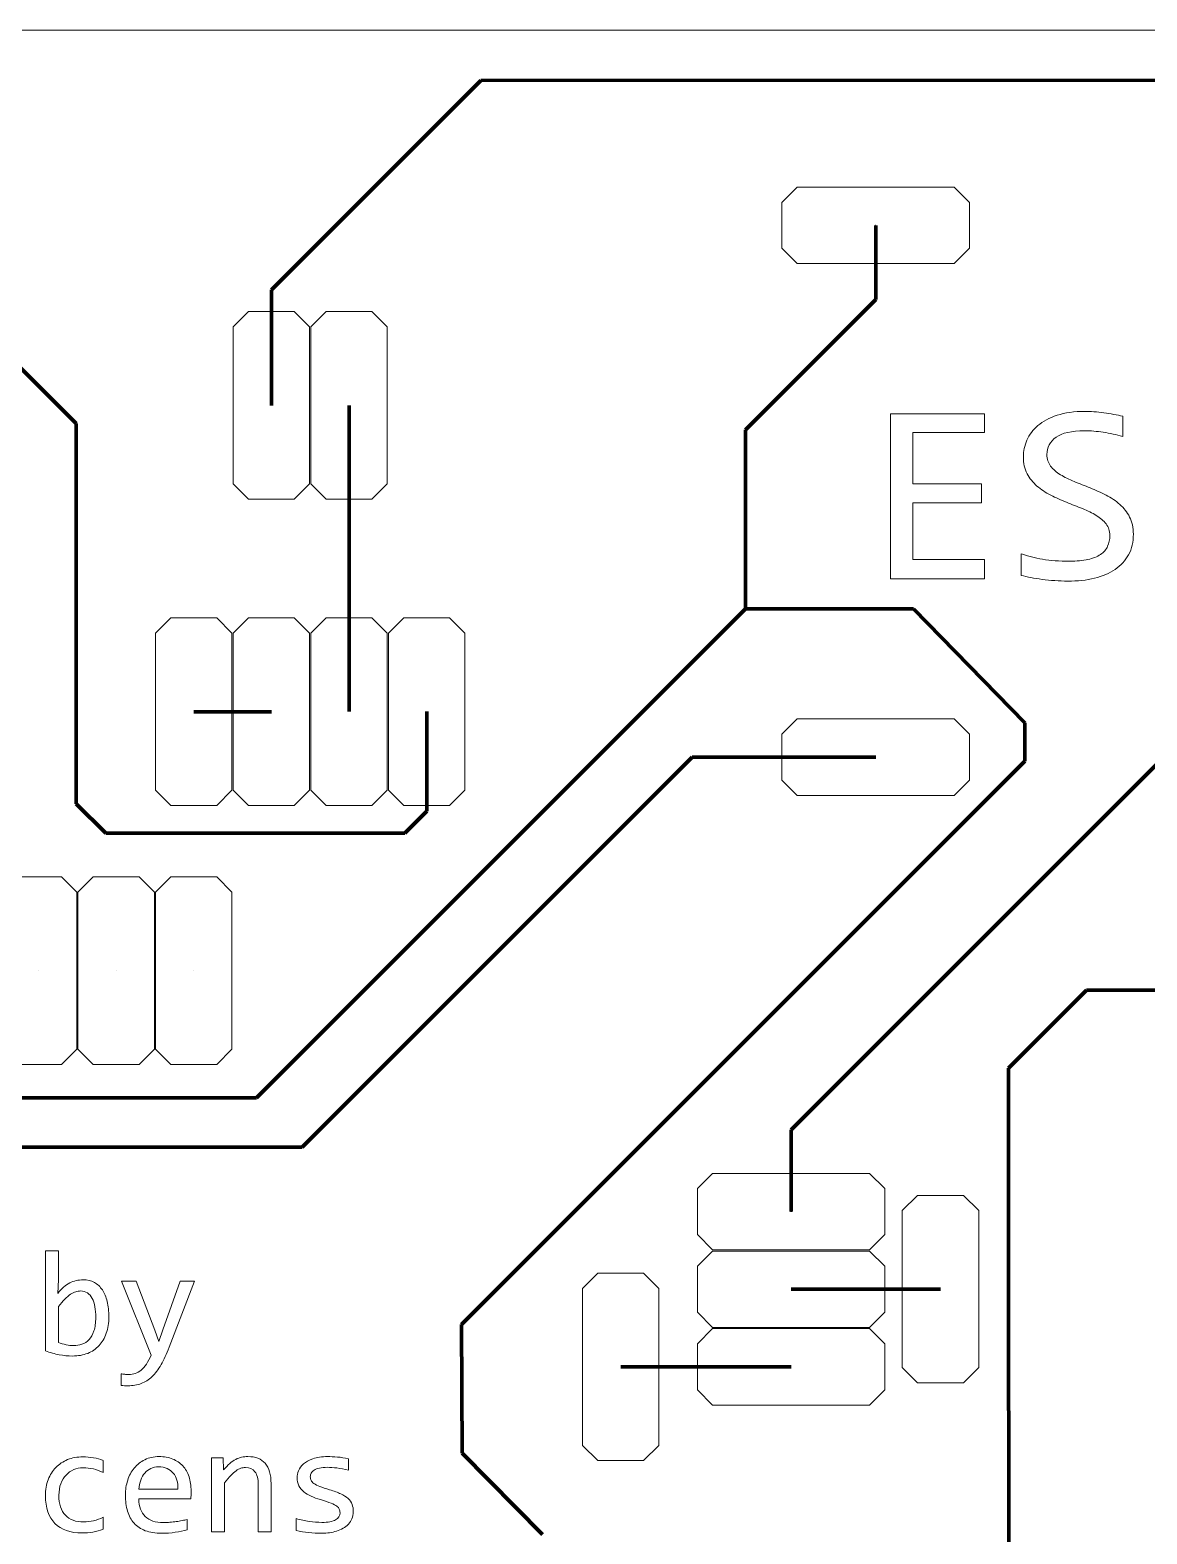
# Model space of a CAD drawing. Header units: millimetres. Extents: x -145 to 148, y -255 to 152.
# Drawn here: x 52.41 to 88.95, y 99.66 to 148.87 of the extents above; entities that cross this region are included whole.
import ezdxf

# ---------------------------------------------------------------- set-up
doc = ezdxf.new("R2010")
doc.units = ezdxf.units.MM
doc.header["$MEASUREMENT"] = 0
doc.layers.add('Layer 1', color=7, linetype='Continuous')

msp = doc.modelspace()

# ---------------------------------------------------------------- linework, layer by layer
at = {"layer": 'Layer 1', "lineweight": 18}
msp.add_open_spline([(141.0325, 148.866), (141.0325, 148.866), (22.0618, 148.866), (22.0618, 148.866)], degree=3, dxfattribs=at)
at = {"layer": 'Layer 1', "color": 6, "lineweight": 120}
for points in [[(67.1592, 147.2216), (67.1592, 147.2216), (60.3043, 140.3659), (60.3043, 140.3659)], [(138.7027, 147.2231), (138.7027, 147.2231), (67.1592, 147.2216), (67.1592, 147.2216)], [(47.4737, 142.4361), (47.4737, 142.4361), (53.9204, 135.9889), (53.9204, 135.9889)], [(80.075, 142.4752), (80.075, 142.4752), (80.0783, 140.0563), (80.0783, 140.0563)], [(60.3043, 140.3659), (60.3043, 140.3659), (60.3055, 136.5854), (60.3055, 136.5854)], [(80.0783, 140.0563), (80.0783, 140.0563), (75.8109, 135.7885), (75.8109, 135.7885)], [(62.8437, 136.5854), (62.8437, 136.5854), (62.847, 126.569), (62.847, 126.569)], [(53.9204, 135.9889), (53.9204, 135.9889), (53.9209, 123.5541), (53.9209, 123.5541)], [(75.8109, 135.7885), (75.8109, 135.7885), (75.8119, 129.9289), (75.8119, 129.9289)], [(75.8119, 129.9289), (75.8119, 129.9289), (59.8161, 113.9312), (59.8161, 113.9312)], [(81.3156, 129.9305), (81.3156, 129.9305), (75.8119, 129.9298), (75.8119, 129.9298)], [(84.9541, 126.1987), (84.9541, 126.1987), (81.3156, 129.9305), (81.3156, 129.9305)], [(60.3037, 126.5656), (60.3037, 126.5656), (57.7637, 126.5641), (57.7637, 126.5641)], [(65.3855, 126.569), (65.3855, 126.569), (65.3863, 123.3088), (65.3863, 123.3088)], [(84.9541, 126.1987), (84.9541, 126.1987), (84.9543, 124.944), (84.9543, 124.944)], [(74.0673, 125.0732), (74.0673, 125.0732), (61.3138, 112.3187), (61.3138, 112.3187)], [(80.075, 125.0752), (80.075, 125.0752), (74.0673, 125.0732), (74.0673, 125.0732)], [(89.5043, 125.0782), (89.5043, 125.0782), (77.3076, 112.8815), (77.3076, 112.8815)], [(84.9543, 124.944), (84.9543, 124.944), (66.5229, 106.5118), (66.5229, 106.5118)], [(53.9209, 123.5541), (53.9209, 123.5541), (54.8838, 122.5908), (54.8838, 122.5908)], [(64.6686, 122.5914), (64.6686, 122.5914), (65.3863, 123.3088), (65.3863, 123.3088)], [(64.6686, 122.5914), (64.6686, 122.5914), (54.8838, 122.5908), (54.8838, 122.5908)], [(86.9687, 117.4541), (86.9687, 117.4541), (84.4216, 114.9069), (84.4216, 114.9069)], [(107.2937, 117.4508), (107.2937, 117.4508), (86.9687, 117.4541), (86.9687, 117.4541)], [(84.4216, 114.9069), (84.4216, 114.9069), (84.4334, 92.4935), (84.4334, 92.4935)], [(59.8162, 113.9313), (59.8162, 113.9313), (22.8637, 113.9311), (22.8637, 113.9311)], [(77.3076, 112.8815), (77.3076, 112.8815), (77.308, 110.2082), (77.308, 110.2082)], [(61.3138, 112.3187), (61.3138, 112.3187), (21.9331, 112.3185), (21.9331, 112.3185)], [(77.308, 107.6723), (77.308, 107.6723), (82.1982, 107.6731), (82.1982, 107.6731)], [(66.523, 106.5117), (66.523, 106.5117), (66.543, 102.3007), (66.543, 102.3007)], [(71.7354, 105.13), (71.7354, 105.13), (77.308, 105.1308), (77.308, 105.1308)], [(66.543, 102.3007), (66.543, 102.3007), (69.1777, 99.6419), (69.1777, 99.6419)]]:
    msp.add_open_spline(points, degree=3, dxfattribs=at)
at = {"layer": 'Layer 1', "lineweight": 9}
for points in [[(77.5068, 141.2252), (77.5068, 141.2252), (82.6432, 141.2252), (82.6432, 141.2252), (82.6432, 141.2252), (83.1432, 141.7252), (83.1432, 141.7252), (83.1432, 141.7252), (83.1432, 143.2252), (83.1432, 143.2252), (83.1432, 143.2252), (82.6432, 143.7252), (82.6432, 143.7252), (82.6432, 143.7252), (77.5068, 143.7252), (77.5068, 143.7252), (77.5068, 143.7252), (77.0068, 143.2252), (77.0068, 143.2252), (77.0068, 143.2252), (77.0068, 141.7252), (77.0068, 141.7252), (77.0068, 141.7252), (77.5068, 141.2252), (77.5068, 141.2252)], [(61.5537, 134.0172), (61.5537, 134.0172), (61.5537, 139.1536), (61.5537, 139.1536), (61.5537, 139.1536), (61.0537, 139.6536), (61.0537, 139.6536), (61.0537, 139.6536), (59.5537, 139.6536), (59.5537, 139.6536), (59.5537, 139.6536), (59.0537, 139.1536), (59.0537, 139.1536), (59.0537, 139.1536), (59.0537, 134.0172), (59.0537, 134.0172), (59.0537, 134.0172), (59.5537, 133.5172), (59.5537, 133.5172), (59.5537, 133.5172), (61.0537, 133.5172), (61.0537, 133.5172), (61.0537, 133.5172), (61.5537, 134.0172), (61.5537, 134.0172)], [(64.0937, 134.0172), (64.0937, 134.0172), (64.0937, 139.1536), (64.0937, 139.1536), (64.0937, 139.1536), (63.5937, 139.6536), (63.5937, 139.6536), (63.5937, 139.6536), (62.0937, 139.6536), (62.0937, 139.6536), (62.0937, 139.6536), (61.5937, 139.1536), (61.5937, 139.1536), (61.5937, 139.1536), (61.5937, 134.0172), (61.5937, 134.0172), (61.5937, 134.0172), (62.0937, 133.5172), (62.0937, 133.5172), (62.0937, 133.5172), (63.5937, 133.5172), (63.5937, 133.5172), (63.5937, 133.5172), (64.0937, 134.0172), (64.0937, 134.0172)], [(59.0137, 124.0008), (59.0137, 124.0008), (59.0137, 129.1372), (59.0137, 129.1372), (59.0137, 129.1372), (58.5137, 129.6372), (58.5137, 129.6372), (58.5137, 129.6372), (57.0137, 129.6372), (57.0137, 129.6372), (57.0137, 129.6372), (56.5137, 129.1372), (56.5137, 129.1372), (56.5137, 129.1372), (56.5137, 124.0008), (56.5137, 124.0008), (56.5137, 124.0008), (57.0137, 123.5008), (57.0137, 123.5008), (57.0137, 123.5008), (58.5137, 123.5008), (58.5137, 123.5008), (58.5137, 123.5008), (59.0137, 124.0008), (59.0137, 124.0008)], [(61.5537, 124.0008), (61.5537, 124.0008), (61.5537, 129.1372), (61.5537, 129.1372), (61.5537, 129.1372), (61.0537, 129.6372), (61.0537, 129.6372), (61.0537, 129.6372), (59.5537, 129.6372), (59.5537, 129.6372), (59.5537, 129.6372), (59.0537, 129.1372), (59.0537, 129.1372), (59.0537, 129.1372), (59.0537, 124.0008), (59.0537, 124.0008), (59.0537, 124.0008), (59.5537, 123.5008), (59.5537, 123.5008), (59.5537, 123.5008), (61.0537, 123.5008), (61.0537, 123.5008), (61.0537, 123.5008), (61.5537, 124.0008), (61.5537, 124.0008)], [(64.0937, 124.0008), (64.0937, 124.0008), (64.0937, 129.1372), (64.0937, 129.1372), (64.0937, 129.1372), (63.5937, 129.6372), (63.5937, 129.6372), (63.5937, 129.6372), (62.0937, 129.6372), (62.0937, 129.6372), (62.0937, 129.6372), (61.5937, 129.1372), (61.5937, 129.1372), (61.5937, 129.1372), (61.5937, 124.0008), (61.5937, 124.0008), (61.5937, 124.0008), (62.0937, 123.5008), (62.0937, 123.5008), (62.0937, 123.5008), (63.5937, 123.5008), (63.5937, 123.5008), (63.5937, 123.5008), (64.0937, 124.0008), (64.0937, 124.0008)], [(66.6337, 124.0008), (66.6337, 124.0008), (66.6337, 129.1372), (66.6337, 129.1372), (66.6337, 129.1372), (66.1337, 129.6372), (66.1337, 129.6372), (66.1337, 129.6372), (64.6337, 129.6372), (64.6337, 129.6372), (64.6337, 129.6372), (64.1337, 129.1372), (64.1337, 129.1372), (64.1337, 129.1372), (64.1337, 124.0008), (64.1337, 124.0008), (64.1337, 124.0008), (64.6337, 123.5008), (64.6337, 123.5008), (64.6337, 123.5008), (66.1337, 123.5008), (66.1337, 123.5008), (66.1337, 123.5008), (66.6337, 124.0008), (66.6337, 124.0008)], [(77.5067, 123.827), (77.5067, 123.827), (82.6431, 123.827), (82.6431, 123.827), (82.6431, 123.827), (83.1431, 124.327), (83.1431, 124.327), (83.1431, 124.327), (83.1431, 125.827), (83.1431, 125.827), (83.1431, 125.827), (82.6431, 126.327), (82.6431, 126.327), (82.6431, 126.327), (77.5067, 126.327), (77.5067, 126.327), (77.5067, 126.327), (77.0067, 125.827), (77.0067, 125.827), (77.0067, 125.827), (77.0067, 124.327), (77.0067, 124.327), (77.0067, 124.327), (77.5067, 123.827), (77.5067, 123.827)], [(53.9337, 115.5207), (53.9337, 115.5207), (53.9337, 120.6571), (53.9337, 120.6571), (53.9337, 120.6571), (53.4337, 121.1571), (53.4337, 121.1571), (53.4337, 121.1571), (51.9337, 121.1571), (51.9337, 121.1571), (51.9337, 121.1571), (51.4337, 120.6571), (51.4337, 120.6571), (51.4337, 120.6571), (51.4337, 115.5207), (51.4337, 115.5207), (51.4337, 115.5207), (51.9337, 115.0207), (51.9337, 115.0207), (51.9337, 115.0207), (53.4337, 115.0207), (53.4337, 115.0207), (53.4337, 115.0207), (53.9337, 115.5207), (53.9337, 115.5207)], [(56.4737, 115.5207), (56.4737, 115.5207), (56.4737, 120.6571), (56.4737, 120.6571), (56.4737, 120.6571), (55.9737, 121.1571), (55.9737, 121.1571), (55.9737, 121.1571), (54.4737, 121.1571), (54.4737, 121.1571), (54.4737, 121.1571), (53.9737, 120.6571), (53.9737, 120.6571), (53.9737, 120.6571), (53.9737, 115.5207), (53.9737, 115.5207), (53.9737, 115.5207), (54.4737, 115.0207), (54.4737, 115.0207), (54.4737, 115.0207), (55.9737, 115.0207), (55.9737, 115.0207), (55.9737, 115.0207), (56.4737, 115.5207), (56.4737, 115.5207)], [(59.0137, 115.5207), (59.0137, 115.5207), (59.0137, 120.6571), (59.0137, 120.6571), (59.0137, 120.6571), (58.5137, 121.1571), (58.5137, 121.1571), (58.5137, 121.1571), (57.0137, 121.1571), (57.0137, 121.1571), (57.0137, 121.1571), (56.5137, 120.6571), (56.5137, 120.6571), (56.5137, 120.6571), (56.5137, 115.5207), (56.5137, 115.5207), (56.5137, 115.5207), (57.0137, 115.0207), (57.0137, 115.0207), (57.0137, 115.0207), (58.5137, 115.0207), (58.5137, 115.0207), (58.5137, 115.0207), (59.0137, 115.5207), (59.0137, 115.5207)], [(74.7397, 108.96), (74.7397, 108.96), (79.8761, 108.96), (79.8761, 108.96), (79.8761, 108.96), (80.3761, 109.46), (80.3761, 109.46), (80.3761, 109.46), (80.3761, 110.96), (80.3761, 110.96), (80.3761, 110.96), (79.8761, 111.46), (79.8761, 111.46), (79.8761, 111.46), (74.7397, 111.46), (74.7397, 111.46), (74.7397, 111.46), (74.2397, 110.96), (74.2397, 110.96), (74.2397, 110.96), (74.2397, 109.46), (74.2397, 109.46), (74.2397, 109.46), (74.7397, 108.96), (74.7397, 108.96)], [(83.4464, 105.1049), (83.4464, 105.1049), (83.4464, 110.2413), (83.4464, 110.2413), (83.4464, 110.2413), (82.9464, 110.7413), (82.9464, 110.7413), (82.9464, 110.7413), (81.4464, 110.7413), (81.4464, 110.7413), (81.4464, 110.7413), (80.9464, 110.2413), (80.9464, 110.2413), (80.9464, 110.2413), (80.9464, 105.1049), (80.9464, 105.1049), (80.9464, 105.1049), (81.4464, 104.6049), (81.4464, 104.6049), (81.4464, 104.6049), (82.9464, 104.6049), (82.9464, 104.6049), (82.9464, 104.6049), (83.4464, 105.1049), (83.4464, 105.1049)], [(74.7397, 106.42), (74.7397, 106.42), (79.8761, 106.42), (79.8761, 106.42), (79.8761, 106.42), (80.3761, 106.92), (80.3761, 106.92), (80.3761, 106.92), (80.3761, 108.42), (80.3761, 108.42), (80.3761, 108.42), (79.8761, 108.92), (79.8761, 108.92), (79.8761, 108.92), (74.7397, 108.92), (74.7397, 108.92), (74.7397, 108.92), (74.2397, 108.42), (74.2397, 108.42), (74.2397, 108.42), (74.2397, 106.92), (74.2397, 106.92), (74.2397, 106.92), (74.7397, 106.42), (74.7397, 106.42)], [(72.9836, 102.5618), (72.9836, 102.5618), (72.9836, 107.6982), (72.9836, 107.6982), (72.9836, 107.6982), (72.4836, 108.1982), (72.4836, 108.1982), (72.4836, 108.1982), (70.9836, 108.1982), (70.9836, 108.1982), (70.9836, 108.1982), (70.4836, 107.6982), (70.4836, 107.6982), (70.4836, 107.6982), (70.4836, 102.5618), (70.4836, 102.5618), (70.4836, 102.5618), (70.9836, 102.0618), (70.9836, 102.0618), (70.9836, 102.0618), (72.4836, 102.0618), (72.4836, 102.0618), (72.4836, 102.0618), (72.9836, 102.5618), (72.9836, 102.5618)], [(74.7397, 103.88), (74.7397, 103.88), (79.8761, 103.88), (79.8761, 103.88), (79.8761, 103.88), (80.3761, 104.38), (80.3761, 104.38), (80.3761, 104.38), (80.3761, 105.88), (80.3761, 105.88), (80.3761, 105.88), (79.8761, 106.38), (79.8761, 106.38), (79.8761, 106.38), (74.7397, 106.38), (74.7397, 106.38), (74.7397, 106.38), (74.2397, 105.88), (74.2397, 105.88), (74.2397, 105.88), (74.2397, 104.38), (74.2397, 104.38), (74.2397, 104.38), (74.7397, 103.88), (74.7397, 103.88)]]:
    msp.add_open_spline(points, degree=3, knots=[0, 0, 0, 0, 0.125, 0.125, 0.125, 0.25, 0.25, 0.25, 0.375, 0.375, 0.375, 0.5, 0.5, 0.5, 0.625, 0.625, 0.625, 0.75, 0.75, 0.75, 0.875, 0.875, 0.875, 1, 1, 1, 1], dxfattribs=at)
at = {"layer": 'Layer 1', "color": 5}
for points in [[(80.0733, 142.4752), (80.0733, 142.4752), (80.0733, 142.4717), (80.0733, 142.4717), (80.0733, 142.4717), (80.0768, 142.4717), (80.0768, 142.4717), (80.0768, 142.4717), (80.0768, 142.4752), (80.0768, 142.4752), (80.0768, 142.4752), (80.0733, 142.4752), (80.0733, 142.4752)], [(60.3037, 136.5837), (60.3037, 136.5837), (60.3072, 136.5837), (60.3072, 136.5837), (60.3072, 136.5837), (60.3072, 136.5872), (60.3072, 136.5872), (60.3072, 136.5872), (60.3037, 136.5872), (60.3037, 136.5872), (60.3037, 136.5872), (60.3037, 136.5837), (60.3037, 136.5837)], [(62.8437, 136.5837), (62.8437, 136.5837), (62.8472, 136.5837), (62.8472, 136.5837), (62.8472, 136.5837), (62.8472, 136.5872), (62.8472, 136.5872), (62.8472, 136.5872), (62.8437, 136.5872), (62.8437, 136.5872), (62.8437, 136.5872), (62.8437, 136.5837), (62.8437, 136.5837)], [(57.7637, 126.5673), (57.7637, 126.5673), (57.7672, 126.5673), (57.7672, 126.5673), (57.7672, 126.5673), (57.7672, 126.5708), (57.7672, 126.5708), (57.7672, 126.5708), (57.7637, 126.5708), (57.7637, 126.5708), (57.7637, 126.5708), (57.7637, 126.5673), (57.7637, 126.5673)], [(60.3037, 126.5673), (60.3037, 126.5673), (60.3072, 126.5673), (60.3072, 126.5673), (60.3072, 126.5673), (60.3072, 126.5708), (60.3072, 126.5708), (60.3072, 126.5708), (60.3037, 126.5708), (60.3037, 126.5708), (60.3037, 126.5708), (60.3037, 126.5673), (60.3037, 126.5673)], [(62.8437, 126.5673), (62.8437, 126.5673), (62.8472, 126.5673), (62.8472, 126.5673), (62.8472, 126.5673), (62.8472, 126.5708), (62.8472, 126.5708), (62.8472, 126.5708), (62.8437, 126.5708), (62.8437, 126.5708), (62.8437, 126.5708), (62.8437, 126.5673), (62.8437, 126.5673)], [(65.3837, 126.5673), (65.3837, 126.5673), (65.3872, 126.5673), (65.3872, 126.5673), (65.3872, 126.5673), (65.3872, 126.5708), (65.3872, 126.5708), (65.3872, 126.5708), (65.3837, 126.5708), (65.3837, 126.5708), (65.3837, 126.5708), (65.3837, 126.5673), (65.3837, 126.5673)], [(80.0732, 125.077), (80.0732, 125.077), (80.0732, 125.0735), (80.0732, 125.0735), (80.0732, 125.0735), (80.0767, 125.0735), (80.0767, 125.0735), (80.0767, 125.0735), (80.0767, 125.077), (80.0767, 125.077), (80.0767, 125.077), (80.0732, 125.077), (80.0732, 125.077)], [(52.6837, 118.0872), (52.6837, 118.0872), (52.6872, 118.0872), (52.6872, 118.0872), (52.6872, 118.0872), (52.6872, 118.0907), (52.6872, 118.0907), (52.6872, 118.0907), (52.6837, 118.0907), (52.6837, 118.0907), (52.6837, 118.0907), (52.6837, 118.0872), (52.6837, 118.0872)], [(55.2237, 118.0872), (55.2237, 118.0872), (55.2272, 118.0872), (55.2272, 118.0872), (55.2272, 118.0872), (55.2272, 118.0907), (55.2272, 118.0907), (55.2272, 118.0907), (55.2237, 118.0907), (55.2237, 118.0907), (55.2237, 118.0907), (55.2237, 118.0872), (55.2237, 118.0872)], [(57.7637, 118.0872), (57.7637, 118.0872), (57.7672, 118.0872), (57.7672, 118.0872), (57.7672, 118.0872), (57.7672, 118.0907), (57.7672, 118.0907), (57.7672, 118.0907), (57.7637, 118.0907), (57.7637, 118.0907), (57.7637, 118.0907), (57.7637, 118.0872), (57.7637, 118.0872)], [(77.3062, 110.21), (77.3062, 110.21), (77.3062, 110.2065), (77.3062, 110.2065), (77.3062, 110.2065), (77.3097, 110.2065), (77.3097, 110.2065), (77.3097, 110.2065), (77.3097, 110.21), (77.3097, 110.21), (77.3097, 110.21), (77.3062, 110.21), (77.3062, 110.21)], [(77.3062, 107.67), (77.3062, 107.67), (77.3062, 107.6665), (77.3062, 107.6665), (77.3062, 107.6665), (77.3097, 107.6665), (77.3097, 107.6665), (77.3097, 107.6665), (77.3097, 107.67), (77.3097, 107.67), (77.3097, 107.67), (77.3062, 107.67), (77.3062, 107.67)], [(82.1964, 107.6714), (82.1964, 107.6714), (82.1999, 107.6714), (82.1999, 107.6714), (82.1999, 107.6714), (82.1999, 107.6749), (82.1999, 107.6749), (82.1999, 107.6749), (82.1964, 107.6749), (82.1964, 107.6749), (82.1964, 107.6749), (82.1964, 107.6714), (82.1964, 107.6714)], [(71.7336, 105.1283), (71.7336, 105.1283), (71.7371, 105.1283), (71.7371, 105.1283), (71.7371, 105.1283), (71.7371, 105.1318), (71.7371, 105.1318), (71.7371, 105.1318), (71.7336, 105.1318), (71.7336, 105.1318), (71.7336, 105.1318), (71.7336, 105.1283), (71.7336, 105.1283)], [(77.3062, 105.13), (77.3062, 105.13), (77.3062, 105.1265), (77.3062, 105.1265), (77.3062, 105.1265), (77.3097, 105.1265), (77.3097, 105.1265), (77.3097, 105.1265), (77.3097, 105.13), (77.3097, 105.13), (77.3097, 105.13), (77.3062, 105.13), (77.3062, 105.13)]]:
    msp.add_open_spline(points, degree=3, knots=[0, 0, 0, 0, 0.25, 0.25, 0.25, 0.5, 0.5, 0.5, 0.75, 0.75, 0.75, 1, 1, 1, 1], dxfattribs=at)
at = {"layer": 'Layer 1', "color": 5, "lineweight": 9}
for points in [[(80.0733, 142.4752), (80.0733, 142.4752), (80.0733, 142.4717), (80.0733, 142.4717), (80.0733, 142.4717), (80.0768, 142.4717), (80.0768, 142.4717), (80.0768, 142.4717), (80.0768, 142.4752), (80.0768, 142.4752), (80.0768, 142.4752), (80.0733, 142.4752), (80.0733, 142.4752)], [(60.3037, 136.5837), (60.3037, 136.5837), (60.3072, 136.5837), (60.3072, 136.5837), (60.3072, 136.5837), (60.3072, 136.5872), (60.3072, 136.5872), (60.3072, 136.5872), (60.3037, 136.5872), (60.3037, 136.5872), (60.3037, 136.5872), (60.3037, 136.5837), (60.3037, 136.5837)], [(62.8437, 136.5837), (62.8437, 136.5837), (62.8472, 136.5837), (62.8472, 136.5837), (62.8472, 136.5837), (62.8472, 136.5872), (62.8472, 136.5872), (62.8472, 136.5872), (62.8437, 136.5872), (62.8437, 136.5872), (62.8437, 136.5872), (62.8437, 136.5837), (62.8437, 136.5837)], [(57.7637, 126.5673), (57.7637, 126.5673), (57.7672, 126.5673), (57.7672, 126.5673), (57.7672, 126.5673), (57.7672, 126.5708), (57.7672, 126.5708), (57.7672, 126.5708), (57.7637, 126.5708), (57.7637, 126.5708), (57.7637, 126.5708), (57.7637, 126.5673), (57.7637, 126.5673)], [(60.3037, 126.5673), (60.3037, 126.5673), (60.3072, 126.5673), (60.3072, 126.5673), (60.3072, 126.5673), (60.3072, 126.5708), (60.3072, 126.5708), (60.3072, 126.5708), (60.3037, 126.5708), (60.3037, 126.5708), (60.3037, 126.5708), (60.3037, 126.5673), (60.3037, 126.5673)], [(62.8437, 126.5673), (62.8437, 126.5673), (62.8472, 126.5673), (62.8472, 126.5673), (62.8472, 126.5673), (62.8472, 126.5708), (62.8472, 126.5708), (62.8472, 126.5708), (62.8437, 126.5708), (62.8437, 126.5708), (62.8437, 126.5708), (62.8437, 126.5673), (62.8437, 126.5673)], [(65.3837, 126.5673), (65.3837, 126.5673), (65.3872, 126.5673), (65.3872, 126.5673), (65.3872, 126.5673), (65.3872, 126.5708), (65.3872, 126.5708), (65.3872, 126.5708), (65.3837, 126.5708), (65.3837, 126.5708), (65.3837, 126.5708), (65.3837, 126.5673), (65.3837, 126.5673)], [(80.0732, 125.077), (80.0732, 125.077), (80.0732, 125.0735), (80.0732, 125.0735), (80.0732, 125.0735), (80.0767, 125.0735), (80.0767, 125.0735), (80.0767, 125.0735), (80.0767, 125.077), (80.0767, 125.077), (80.0767, 125.077), (80.0732, 125.077), (80.0732, 125.077)], [(52.6837, 118.0872), (52.6837, 118.0872), (52.6872, 118.0872), (52.6872, 118.0872), (52.6872, 118.0872), (52.6872, 118.0907), (52.6872, 118.0907), (52.6872, 118.0907), (52.6837, 118.0907), (52.6837, 118.0907), (52.6837, 118.0907), (52.6837, 118.0872), (52.6837, 118.0872)], [(55.2237, 118.0872), (55.2237, 118.0872), (55.2272, 118.0872), (55.2272, 118.0872), (55.2272, 118.0872), (55.2272, 118.0907), (55.2272, 118.0907), (55.2272, 118.0907), (55.2237, 118.0907), (55.2237, 118.0907), (55.2237, 118.0907), (55.2237, 118.0872), (55.2237, 118.0872)], [(57.7637, 118.0872), (57.7637, 118.0872), (57.7672, 118.0872), (57.7672, 118.0872), (57.7672, 118.0872), (57.7672, 118.0907), (57.7672, 118.0907), (57.7672, 118.0907), (57.7637, 118.0907), (57.7637, 118.0907), (57.7637, 118.0907), (57.7637, 118.0872), (57.7637, 118.0872)], [(77.3062, 110.21), (77.3062, 110.21), (77.3062, 110.2065), (77.3062, 110.2065), (77.3062, 110.2065), (77.3097, 110.2065), (77.3097, 110.2065), (77.3097, 110.2065), (77.3097, 110.21), (77.3097, 110.21), (77.3097, 110.21), (77.3062, 110.21), (77.3062, 110.21)], [(77.3062, 107.67), (77.3062, 107.67), (77.3062, 107.6665), (77.3062, 107.6665), (77.3062, 107.6665), (77.3097, 107.6665), (77.3097, 107.6665), (77.3097, 107.6665), (77.3097, 107.67), (77.3097, 107.67), (77.3097, 107.67), (77.3062, 107.67), (77.3062, 107.67)], [(82.1964, 107.6714), (82.1964, 107.6714), (82.1999, 107.6714), (82.1999, 107.6714), (82.1999, 107.6714), (82.1999, 107.6749), (82.1999, 107.6749), (82.1999, 107.6749), (82.1964, 107.6749), (82.1964, 107.6749), (82.1964, 107.6749), (82.1964, 107.6714), (82.1964, 107.6714)], [(71.7336, 105.1283), (71.7336, 105.1283), (71.7371, 105.1283), (71.7371, 105.1283), (71.7371, 105.1283), (71.7371, 105.1318), (71.7371, 105.1318), (71.7371, 105.1318), (71.7336, 105.1318), (71.7336, 105.1318), (71.7336, 105.1318), (71.7336, 105.1283), (71.7336, 105.1283)], [(77.3062, 105.13), (77.3062, 105.13), (77.3062, 105.1265), (77.3062, 105.1265), (77.3062, 105.1265), (77.3097, 105.1265), (77.3097, 105.1265), (77.3097, 105.1265), (77.3097, 105.13), (77.3097, 105.13), (77.3097, 105.13), (77.3062, 105.13), (77.3062, 105.13)]]:
    msp.add_open_spline(points, degree=3, knots=[0, 0, 0, 0, 0.25, 0.25, 0.25, 0.5, 0.5, 0.5, 0.75, 0.75, 0.75, 1, 1, 1, 1], dxfattribs=at)
at = {"layer": 'Layer 1', "color": 161, "lineweight": 9}
for points, knots in [([(83.6308, 130.9132), (83.6308, 130.9132), (80.5574, 130.9132), (80.5574, 130.9132), (80.5574, 130.9132), (80.5574, 136.3149), (80.5574, 136.3149), (80.5574, 136.3149), (83.6308, 136.3149), (83.6308, 136.3149), (83.6308, 136.3149), (83.6308, 135.6968), (83.6308, 135.6968), (83.6308, 135.6968), (81.294, 135.6968), (81.294, 135.6968), (81.294, 135.6968), (81.294, 134.0204), (81.294, 134.0204), (81.294, 134.0204), (83.5405, 134.0204), (83.5405, 134.0204), (83.5405, 134.0204), (83.5405, 133.4024), (83.5405, 133.4024), (83.5405, 133.4024), (81.294, 133.4024), (81.294, 133.4024), (81.294, 133.4024), (81.294, 131.5397), (81.294, 131.5397), (81.294, 131.5397), (83.6308, 131.5397), (83.6308, 131.5397), (83.6308, 131.5397), (83.6308, 130.9132), (83.6308, 130.9132)], [0, 0, 0, 0, 0.0833333, 0.0833333, 0.0833333, 0.1666667, 0.1666667, 0.1666667, 0.25, 0.25, 0.25, 0.3333333, 0.3333333, 0.3333333, 0.4166667, 0.4166667, 0.4166667, 0.5, 0.5, 0.5, 0.5833333, 0.5833333, 0.5833333, 0.6666667, 0.6666667, 0.6666667, 0.75, 0.75, 0.75, 0.8333333, 0.8333333, 0.8333333, 0.9166667, 0.9166667, 0.9166667, 1, 1, 1, 1]), ([(88.5061, 132.3751), (88.5061, 132.1197), (88.4539, 131.8939), (88.3495, 131.702), (88.2437, 131.5087), (88.0983, 131.3478), (87.9107, 131.2194), (87.723, 131.091), (87.4972, 130.995), (87.2333, 130.9315), (86.9709, 130.868), (86.6802, 130.837), (86.3627, 130.837), (86.2187, 130.837), (86.0762, 130.8426), (85.9351, 130.8539), (85.7926, 130.8652), (85.6557, 130.8779), (85.5245, 130.8949), (85.3932, 130.9118), (85.2705, 130.9315), (85.1548, 130.9527), (85.0391, 130.9753), (84.9332, 130.9979), (84.8401, 131.0233), (84.8401, 131.0233), (84.8401, 131.7345), (84.8401, 131.7345), (85.0475, 131.6583), (85.2789, 131.5976), (85.5372, 131.5538), (85.7954, 131.5101), (86.0875, 131.4889), (86.4163, 131.4889), (86.6534, 131.4889), (86.8551, 131.5073), (87.0217, 131.544), (87.1896, 131.5821), (87.325, 131.6371), (87.4323, 131.7091), (87.5381, 131.7824), (87.6157, 131.8713), (87.6637, 131.9758), (87.7117, 132.0802), (87.7357, 132.2001), (87.7357, 132.3342), (87.7357, 132.4809), (87.6948, 132.6051), (87.6143, 132.7081), (87.5325, 132.8111), (87.4252, 132.9043), (87.294, 132.9861), (87.1614, 133.0665), (87.0104, 133.1413), (86.841, 133.2091), (86.6717, 133.2768), (86.4981, 133.3459), (86.3218, 133.4179), (86.1454, 133.4899), (85.9718, 133.5675), (85.8025, 133.6507), (85.6331, 133.7354), (85.4821, 133.8342), (85.3509, 133.9485), (85.2183, 134.0642), (85.111, 134.1982), (85.0292, 134.3521), (84.9488, 134.5073), (84.9078, 134.6907), (84.9078, 134.9024), (84.9078, 135.0872), (84.9459, 135.2693), (85.0235, 135.4485), (85.1011, 135.6277), (85.2211, 135.7871), (85.3834, 135.9254), (85.5456, 136.0651), (85.7545, 136.178), (86.0099, 136.2627), (86.2653, 136.3488), (86.5687, 136.3911), (86.9229, 136.3911), (87.0132, 136.3911), (87.112, 136.3869), (87.2178, 136.3784), (87.3236, 136.3699), (87.4323, 136.3586), (87.5409, 136.3431), (87.6496, 136.329), (87.7568, 136.3107), (87.8627, 136.2923), (87.9699, 136.2726), (88.0687, 136.2528), (88.159, 136.2302), (88.159, 136.2302), (88.159, 135.5698), (88.159, 135.5698), (87.9473, 135.6305), (87.7343, 135.6771), (87.5226, 135.7081), (87.3095, 135.7406), (87.1049, 135.7561), (86.9059, 135.7561), (86.484, 135.7561), (86.175, 135.6855), (85.976, 135.5444), (85.7771, 135.4033), (85.6783, 135.2142), (85.6783, 134.9772), (85.6783, 134.8304), (85.7192, 134.7048), (85.7996, 134.6004), (85.8815, 134.496), (85.9887, 134.4014), (86.1214, 134.3196), (86.2526, 134.2363), (86.4036, 134.1616), (86.5729, 134.0938), (86.7423, 134.0261), (86.9158, 133.9569), (87.0922, 133.885), (87.2686, 133.813), (87.4422, 133.7354), (87.6115, 133.6493), (87.7808, 133.5632), (87.9318, 133.4631), (88.0645, 133.3459), (88.1957, 133.2288), (88.3029, 133.0905), (88.3848, 132.9339), (88.4652, 132.7773), (88.5061, 132.591), (88.5061, 132.3751)], [0, 0, 0, 0, 0.0227273, 0.0227273, 0.0227273, 0.0454545, 0.0454545, 0.0454545, 0.0681818, 0.0681818, 0.0681818, 0.0909091, 0.0909091, 0.0909091, 0.1136364, 0.1136364, 0.1136364, 0.1363636, 0.1363636, 0.1363636, 0.1590909, 0.1590909, 0.1590909, 0.1818182, 0.1818182, 0.1818182, 0.2045455, 0.2045455, 0.2045455, 0.2272727, 0.2272727, 0.2272727, 0.25, 0.25, 0.25, 0.2727273, 0.2727273, 0.2727273, 0.2954545, 0.2954545, 0.2954545, 0.3181818, 0.3181818, 0.3181818, 0.3409091, 0.3409091, 0.3409091, 0.3636364, 0.3636364, 0.3636364, 0.3863636, 0.3863636, 0.3863636, 0.4090909, 0.4090909, 0.4090909, 0.4318182, 0.4318182, 0.4318182, 0.4545455, 0.4545455, 0.4545455, 0.4772727, 0.4772727, 0.4772727, 0.5, 0.5, 0.5, 0.5227273, 0.5227273, 0.5227273, 0.5454545, 0.5454545, 0.5454545, 0.5681818, 0.5681818, 0.5681818, 0.5909091, 0.5909091, 0.5909091, 0.6136364, 0.6136364, 0.6136364, 0.6363636, 0.6363636, 0.6363636, 0.6590909, 0.6590909, 0.6590909, 0.6818182, 0.6818182, 0.6818182, 0.7045455, 0.7045455, 0.7045455, 0.7272727, 0.7272727, 0.7272727, 0.75, 0.75, 0.75, 0.7727273, 0.7727273, 0.7727273, 0.7954545, 0.7954545, 0.7954545, 0.8181818, 0.8181818, 0.8181818, 0.8409091, 0.8409091, 0.8409091, 0.8636364, 0.8636364, 0.8636364, 0.8863636, 0.8863636, 0.8863636, 0.9090909, 0.9090909, 0.9090909, 0.9318182, 0.9318182, 0.9318182, 0.9545455, 0.9545455, 0.9545455, 0.9772727, 0.9772727, 0.9772727, 1, 1, 1, 1]), ([(54.9851, 106.7669), (54.9851, 106.5661), (54.9571, 106.3858), (54.9019, 106.2278), (54.846, 106.0697), (54.7678, 105.9347), (54.6657, 105.8253), (54.5636, 105.715), (54.4393, 105.6302), (54.2928, 105.5717), (54.1463, 105.5133), (53.9817, 105.4837), (53.7981, 105.4837), (53.6557, 105.4837), (53.5092, 105.4977), (53.3594, 105.5248), (53.2096, 105.552), (53.0622, 105.5956), (52.9157, 105.6549), (52.9157, 105.6549), (52.9157, 108.9211), (52.9157, 108.9211), (52.9157, 108.9211), (53.3355, 108.9211), (53.3355, 108.9211), (53.3355, 108.9211), (53.3355, 107.9827), (53.3355, 107.9827), (53.3355, 107.9827), (53.3166, 107.5341), (53.3166, 107.5341), (53.4368, 107.6962), (53.566, 107.8107), (53.7035, 107.8773), (53.8409, 107.944), (53.9883, 107.9778), (54.1455, 107.9778), (54.2838, 107.9778), (54.4056, 107.949), (54.5101, 107.8905), (54.6147, 107.8329), (54.7019, 107.7514), (54.7727, 107.646), (54.8435, 107.5407), (54.897, 107.4139), (54.9324, 107.2649), (54.9678, 107.1159), (54.9851, 106.9505), (54.9851, 106.7669)], [0, 0, 0, 0, 0.0625, 0.0625, 0.0625, 0.125, 0.125, 0.125, 0.1875, 0.1875, 0.1875, 0.25, 0.25, 0.25, 0.3125, 0.3125, 0.3125, 0.375, 0.375, 0.375, 0.4375, 0.4375, 0.4375, 0.5, 0.5, 0.5, 0.5625, 0.5625, 0.5625, 0.625, 0.625, 0.625, 0.6875, 0.6875, 0.6875, 0.75, 0.75, 0.75, 0.8125, 0.8125, 0.8125, 0.875, 0.875, 0.875, 0.9375, 0.9375, 0.9375, 1, 1, 1, 1]), ([(57.7821, 107.9333), (57.7821, 107.9333), (56.9589, 105.7726), (56.9589, 105.7726), (56.8742, 105.552), (56.7861, 105.3618), (56.6947, 105.2022), (56.6042, 105.0425), (56.5046, 104.9116), (56.3967, 104.8087), (56.2897, 104.7066), (56.1712, 104.6309), (56.0428, 104.5832), (55.9144, 104.5346), (55.7703, 104.5107), (55.6106, 104.5107), (55.5695, 104.5107), (55.5316, 104.5115), (55.4979, 104.5132), (55.4641, 104.5148), (55.4271, 104.5173), (55.3868, 104.5206), (55.3868, 104.5206), (55.3868, 104.9009), (55.3868, 104.9009), (55.4222, 104.8959), (55.4608, 104.8918), (55.5028, 104.8877), (55.544, 104.8836), (55.5884, 104.8811), (55.6353, 104.8811), (55.7119, 104.8811), (55.7843, 104.8927), (55.851, 104.9149), (55.9177, 104.9371), (55.9811, 104.9741), (56.0403, 105.0244), (56.0996, 105.0754), (56.1564, 105.1412), (56.2115, 105.2211), (56.2659, 105.3018), (56.3194, 105.3989), (56.3704, 105.5133), (56.3704, 105.5133), (55.4016, 107.9333), (55.4016, 107.9333), (55.4016, 107.9333), (55.879, 107.9333), (55.879, 107.9333), (55.879, 107.9333), (56.493, 106.3307), (56.493, 106.3307), (56.493, 106.3307), (56.6165, 105.957), (56.6165, 105.957), (56.6165, 105.957), (56.7564, 106.3422), (56.7564, 106.3422), (56.7564, 106.3422), (57.3219, 107.9333), (57.3219, 107.9333), (57.3219, 107.9333), (57.7821, 107.9333), (57.7821, 107.9333)], [0, 0, 0, 0, 0.047619, 0.047619, 0.047619, 0.0952381, 0.0952381, 0.0952381, 0.1428571, 0.1428571, 0.1428571, 0.1904762, 0.1904762, 0.1904762, 0.2380952, 0.2380952, 0.2380952, 0.2857143, 0.2857143, 0.2857143, 0.3333333, 0.3333333, 0.3333333, 0.3809524, 0.3809524, 0.3809524, 0.4285714, 0.4285714, 0.4285714, 0.4761905, 0.4761905, 0.4761905, 0.5238095, 0.5238095, 0.5238095, 0.5714286, 0.5714286, 0.5714286, 0.6190476, 0.6190476, 0.6190476, 0.6666667, 0.6666667, 0.6666667, 0.7142857, 0.7142857, 0.7142857, 0.7619048, 0.7619048, 0.7619048, 0.8095238, 0.8095238, 0.8095238, 0.8571429, 0.8571429, 0.8571429, 0.9047619, 0.9047619, 0.9047619, 0.952381, 0.952381, 0.952381, 1, 1, 1, 1]), ([(54.5554, 106.7488), (54.5554, 106.8756), (54.5464, 106.9925), (54.5274, 107.0987), (54.5093, 107.2048), (54.4797, 107.2954), (54.4393, 107.3711), (54.3998, 107.4468), (54.348, 107.5061), (54.2854, 107.5481), (54.2229, 107.5909), (54.148, 107.6123), (54.0615, 107.6123), (54.008, 107.6123), (53.9545, 107.6041), (53.8994, 107.5868), (53.845, 107.5703), (53.7882, 107.5415), (53.7298, 107.5028), (53.6714, 107.4633), (53.6088, 107.4106), (53.5438, 107.3456), (53.4787, 107.2806), (53.4096, 107.1999), (53.3355, 107.1036), (53.3355, 107.1036), (53.3355, 105.9282), (53.3355, 105.9282), (53.4178, 105.8961), (53.501, 105.8705), (53.5866, 105.8524), (53.6714, 105.8335), (53.7529, 105.8244), (53.8294, 105.8244), (53.9265, 105.8244), (54.0179, 105.8401), (54.106, 105.8705), (54.1932, 105.901), (54.2706, 105.952), (54.3373, 106.0236), (54.404, 106.0953), (54.4566, 106.1899), (54.4961, 106.3084), (54.5357, 106.4262), (54.5554, 106.5735), (54.5554, 106.7488)], [0, 0, 0, 0, 0.0666667, 0.0666667, 0.0666667, 0.1333333, 0.1333333, 0.1333333, 0.2, 0.2, 0.2, 0.2666667, 0.2666667, 0.2666667, 0.3333333, 0.3333333, 0.3333333, 0.4, 0.4, 0.4, 0.4666667, 0.4666667, 0.4666667, 0.5333333, 0.5333333, 0.5333333, 0.6, 0.6, 0.6, 0.6666667, 0.6666667, 0.6666667, 0.7333333, 0.7333333, 0.7333333, 0.8, 0.8, 0.8, 0.8666667, 0.8666667, 0.8666667, 0.9333333, 0.9333333, 0.9333333, 1, 1, 1, 1]), ([(54.7974, 99.8189), (54.6879, 99.7769), (54.576, 99.7456), (54.4607, 99.7259), (54.3455, 99.7053), (54.227, 99.6954), (54.1052, 99.6954), (53.7224, 99.6954), (53.4277, 99.7991), (53.2211, 100.0066), (53.0145, 100.214), (52.9108, 100.5169), (52.9108, 100.9161), (52.9108, 101.1071), (52.9404, 101.2808), (52.9997, 101.4372), (53.0598, 101.5928), (53.1429, 101.7261), (53.2507, 101.8372), (53.3586, 101.9483), (53.4878, 102.034), (53.6368, 102.094), (53.7866, 102.1541), (53.9512, 102.1846), (54.1315, 102.1846), (54.2566, 102.1846), (54.3743, 102.1755), (54.4838, 102.1582), (54.5933, 102.1401), (54.6978, 102.1113), (54.7974, 102.071), (54.7974, 102.071), (54.7974, 101.6709), (54.7974, 101.6709), (54.6929, 101.7261), (54.5867, 101.7664), (54.478, 101.7911), (54.3694, 101.8166), (54.2574, 101.829), (54.1414, 101.829), (54.0335, 101.829), (53.9323, 101.8084), (53.836, 101.7673), (53.7405, 101.7261), (53.6565, 101.6677), (53.5841, 101.5903), (53.5117, 101.5129), (53.4549, 101.4191), (53.4129, 101.3079), (53.3709, 101.1968), (53.3503, 101.0717), (53.3503, 100.9318), (53.3503, 100.6387), (53.4211, 100.4198), (53.5635, 100.2741), (53.7059, 100.1284), (53.9035, 100.056), (54.1562, 100.056), (54.2698, 100.056), (54.3809, 100.0691), (54.4879, 100.0946), (54.5941, 100.1202), (54.6978, 100.158), (54.7974, 100.2091), (54.7974, 100.2091), (54.7974, 99.8189), (54.7974, 99.8189)], [0, 0, 0, 0, 0.0454545, 0.0454545, 0.0454545, 0.0909091, 0.0909091, 0.0909091, 0.1363636, 0.1363636, 0.1363636, 0.1818182, 0.1818182, 0.1818182, 0.2272727, 0.2272727, 0.2272727, 0.2727273, 0.2727273, 0.2727273, 0.3181818, 0.3181818, 0.3181818, 0.3636364, 0.3636364, 0.3636364, 0.4090909, 0.4090909, 0.4090909, 0.4545455, 0.4545455, 0.4545455, 0.5, 0.5, 0.5, 0.5454545, 0.5454545, 0.5454545, 0.5909091, 0.5909091, 0.5909091, 0.6363636, 0.6363636, 0.6363636, 0.6818182, 0.6818182, 0.6818182, 0.7272727, 0.7272727, 0.7272727, 0.7727273, 0.7727273, 0.7727273, 0.8181818, 0.8181818, 0.8181818, 0.8636364, 0.8636364, 0.8636364, 0.9090909, 0.9090909, 0.9090909, 0.9545455, 0.9545455, 0.9545455, 1, 1, 1, 1]), ([(57.6759, 101.0692), (57.6759, 101.01), (57.6751, 100.9598), (57.6734, 100.9203), (57.6718, 100.8799), (57.6693, 100.8421), (57.666, 100.8067), (57.666, 100.8067), (55.9671, 100.8067), (55.9671, 100.8067), (55.9671, 100.5589), (56.0362, 100.3679), (56.1745, 100.2354), (56.3128, 100.1029), (56.512, 100.0362), (56.7729, 100.0362), (56.8437, 100.0362), (56.9145, 100.0387), (56.9853, 100.0444), (57.0561, 100.0502), (57.1244, 100.0576), (57.1902, 100.0675), (57.2561, 100.0774), (57.3195, 100.0881), (57.3796, 100.1004), (57.4405, 100.1119), (57.4956, 100.1251), (57.5475, 100.1399), (57.5475, 100.1399), (57.5475, 99.7942), (57.5475, 99.7942), (57.4331, 99.7621), (57.3038, 99.7358), (57.1598, 99.716), (57.0166, 99.6954), (56.8667, 99.6856), (56.7128, 99.6856), (56.5046, 99.6856), (56.326, 99.7135), (56.177, 99.7703), (56.0272, 99.8263), (55.9045, 99.9078), (55.809, 100.0148), (55.7127, 100.1218), (55.6419, 100.2527), (55.5967, 100.4083), (55.5506, 100.563), (55.5275, 100.7392), (55.5275, 100.9351), (55.5275, 101.1055), (55.5522, 101.2668), (55.6008, 101.4191), (55.6502, 101.5705), (55.7218, 101.7047), (55.8156, 101.8191), (55.9094, 101.9344), (56.0247, 102.0257), (56.1613, 102.0932), (56.298, 102.1607), (56.4535, 102.1945), (56.6272, 102.1945), (56.796, 102.1945), (56.9449, 102.1681), (57.0758, 102.1146), (57.2059, 102.0619), (57.3154, 101.987), (57.4043, 101.8899), (57.494, 101.7928), (57.5615, 101.6742), (57.6076, 101.5351), (57.6528, 101.3968), (57.6759, 101.2413), (57.6759, 101.0692)], [0, 0, 0, 0, 0.0416667, 0.0416667, 0.0416667, 0.0833333, 0.0833333, 0.0833333, 0.125, 0.125, 0.125, 0.1666667, 0.1666667, 0.1666667, 0.2083333, 0.2083333, 0.2083333, 0.25, 0.25, 0.25, 0.2916667, 0.2916667, 0.2916667, 0.3333333, 0.3333333, 0.3333333, 0.375, 0.375, 0.375, 0.4166667, 0.4166667, 0.4166667, 0.4583333, 0.4583333, 0.4583333, 0.5, 0.5, 0.5, 0.5416667, 0.5416667, 0.5416667, 0.5833333, 0.5833333, 0.5833333, 0.625, 0.625, 0.625, 0.6666667, 0.6666667, 0.6666667, 0.7083333, 0.7083333, 0.7083333, 0.75, 0.75, 0.75, 0.7916667, 0.7916667, 0.7916667, 0.8333333, 0.8333333, 0.8333333, 0.875, 0.875, 0.875, 0.9166667, 0.9166667, 0.9166667, 0.9583333, 0.9583333, 0.9583333, 1, 1, 1, 1]), ([(57.2413, 101.1277), (57.2462, 101.2355), (57.2355, 101.3343), (57.21, 101.4232), (57.1845, 101.5121), (57.1441, 101.5895), (57.0906, 101.6537), (57.0363, 101.7179), (56.9696, 101.7681), (56.889, 101.8043), (56.8083, 101.8405), (56.7153, 101.8586), (56.6091, 101.8586), (56.5169, 101.8586), (56.4338, 101.8413), (56.3581, 101.8059), (56.2823, 101.7705), (56.2173, 101.7203), (56.1621, 101.6561), (56.1078, 101.5919), (56.0634, 101.5146), (56.0296, 101.424), (55.9959, 101.3343), (55.9753, 101.2355), (55.9671, 101.1277), (55.9671, 101.1277), (57.2413, 101.1277), (57.2413, 101.1277)], [0, 0, 0, 0, 0.1111111, 0.1111111, 0.1111111, 0.2222222, 0.2222222, 0.2222222, 0.3333333, 0.3333333, 0.3333333, 0.4444444, 0.4444444, 0.4444444, 0.5555556, 0.5555556, 0.5555556, 0.6666667, 0.6666667, 0.6666667, 0.7777778, 0.7777778, 0.7777778, 0.8888889, 0.8888889, 0.8888889, 1, 1, 1, 1]), ([(58.3467, 102.15), (58.3467, 102.15), (58.7204, 102.15), (58.7204, 102.15), (58.7204, 102.15), (58.7377, 101.7598), (58.7377, 101.7598), (58.8085, 101.843), (58.8768, 101.9129), (58.9427, 101.9689), (59.0085, 102.0241), (59.0727, 102.0685), (59.1369, 102.1023), (59.2003, 102.1368), (59.2645, 102.1599), (59.3304, 102.1739), (59.3962, 102.1879), (59.4645, 102.1945), (59.5353, 102.1945), (59.7847, 102.1945), (59.9732, 102.1212), (60.1008, 101.9739), (60.2284, 101.8265), (60.2926, 101.6051), (60.2926, 101.3096), (60.2926, 101.3096), (60.2926, 99.73), (60.2926, 99.73), (60.2926, 99.73), (59.8728, 99.73), (59.8728, 99.73), (59.8728, 99.73), (59.8728, 101.2767), (59.8728, 101.2767), (59.8728, 101.4668), (59.8374, 101.6067), (59.7666, 101.6973), (59.6958, 101.7887), (59.5905, 101.8339), (59.4514, 101.8339), (59.3995, 101.8339), (59.3493, 101.8265), (59.3007, 101.8109), (59.2513, 101.7961), (59.2003, 101.7689), (59.1476, 101.731), (59.0941, 101.6932), (59.0365, 101.6421), (58.9748, 101.5779), (58.913, 101.5137), (58.8439, 101.4331), (58.7665, 101.3368), (58.7665, 101.3368), (58.7665, 99.73), (58.7665, 99.73), (58.7665, 99.73), (58.3467, 99.73), (58.3467, 99.73), (58.3467, 99.73), (58.3467, 102.15), (58.3467, 102.15)], [0, 0, 0, 0, 0.05, 0.05, 0.05, 0.1, 0.1, 0.1, 0.15, 0.15, 0.15, 0.2, 0.2, 0.2, 0.25, 0.25, 0.25, 0.3, 0.3, 0.3, 0.35, 0.35, 0.35, 0.4, 0.4, 0.4, 0.45, 0.45, 0.45, 0.5, 0.5, 0.5, 0.55, 0.55, 0.55, 0.6, 0.6, 0.6, 0.65, 0.65, 0.65, 0.7, 0.7, 0.7, 0.75, 0.75, 0.75, 0.8, 0.8, 0.8, 0.85, 0.85, 0.85, 0.9, 0.9, 0.9, 0.95, 0.95, 0.95, 1, 1, 1, 1]), ([(62.9834, 100.3902), (62.9834, 100.3045), (62.9686, 100.228), (62.9398, 100.1605), (62.911, 100.093), (62.8715, 100.0329), (62.8213, 99.9811), (62.7719, 99.9284), (62.7134, 99.8839), (62.6476, 99.8469), (62.5817, 99.8098), (62.5109, 99.7794), (62.436, 99.7555), (62.3611, 99.7316), (62.2846, 99.7135), (62.2056, 99.7028), (62.1265, 99.6913), (62.05, 99.6856), (61.9743, 99.6856), (61.8096, 99.6856), (61.659, 99.693), (61.5207, 99.7078), (61.3832, 99.7226), (61.2483, 99.7465), (61.1166, 99.7794), (61.1166, 99.7794), (61.1166, 100.1646), (61.1166, 100.1646), (61.2581, 100.1243), (61.3989, 100.0938), (61.5388, 100.0724), (61.6796, 100.0518), (61.8187, 100.0411), (61.957, 100.0411), (62.1586, 100.0411), (62.3076, 100.0683), (62.4039, 100.1226), (62.5002, 100.1778), (62.5488, 100.2552), (62.5488, 100.3564), (62.5488, 100.4), (62.5414, 100.4387), (62.5258, 100.4733), (62.5109, 100.5079), (62.483, 100.5408), (62.4426, 100.5721), (62.4023, 100.6033), (62.3397, 100.6363), (62.2549, 100.67), (62.1702, 100.7038), (62.0549, 100.7425), (61.9076, 100.7853), (61.7981, 100.8182), (61.6969, 100.8544), (61.6047, 100.8956), (61.5117, 100.9367), (61.4318, 100.9853), (61.3635, 101.0413), (61.296, 101.0972), (61.2433, 101.1639), (61.2046, 101.2388), (61.1659, 101.3145), (61.1462, 101.4043), (61.1462, 101.5071), (61.1462, 101.5746), (61.1618, 101.6487), (61.1931, 101.7286), (61.2252, 101.8092), (61.2787, 101.8841), (61.3544, 101.9533), (61.4302, 102.0224), (61.5322, 102.08), (61.6615, 102.1253), (61.7907, 102.1714), (61.952, 102.1945), (62.1455, 102.1945), (62.241, 102.1945), (62.3463, 102.1895), (62.4624, 102.1788), (62.5784, 102.1689), (62.6994, 102.1508), (62.8254, 102.1253), (62.8254, 102.1253), (62.8254, 101.75), (62.8254, 101.75), (62.6929, 101.7821), (62.5677, 101.8059), (62.4492, 101.8208), (62.3299, 101.8364), (62.227, 101.8438), (62.1405, 101.8438), (62.0352, 101.8438), (61.9471, 101.8356), (61.8747, 101.8199), (61.803, 101.8035), (61.7446, 101.7812), (61.701, 101.7533), (61.6565, 101.7253), (61.6244, 101.6923), (61.6047, 101.6553), (61.5857, 101.6174), (61.5759, 101.5771), (61.5759, 101.5335), (61.5759, 101.4899), (61.5841, 101.4503), (61.6014, 101.415), (61.6178, 101.3796), (61.6499, 101.3458), (61.6952, 101.3129), (61.7413, 101.28), (61.8055, 101.247), (61.8878, 101.2141), (61.9701, 101.1812), (62.0771, 101.145), (62.2097, 101.1063), (62.3529, 101.0643), (62.4739, 101.0207), (62.5727, 100.9746), (62.6706, 100.9293), (62.7505, 100.8783), (62.8114, 100.8215), (62.8731, 100.7655), (62.9167, 100.7021), (62.9439, 100.6313), (62.9702, 100.5605), (62.9834, 100.4799), (62.9834, 100.3902)], [0, 0, 0, 0, 0.0238095, 0.0238095, 0.0238095, 0.047619, 0.047619, 0.047619, 0.0714286, 0.0714286, 0.0714286, 0.0952381, 0.0952381, 0.0952381, 0.1190476, 0.1190476, 0.1190476, 0.1428571, 0.1428571, 0.1428571, 0.1666667, 0.1666667, 0.1666667, 0.1904762, 0.1904762, 0.1904762, 0.2142857, 0.2142857, 0.2142857, 0.2380952, 0.2380952, 0.2380952, 0.2619048, 0.2619048, 0.2619048, 0.2857143, 0.2857143, 0.2857143, 0.3095238, 0.3095238, 0.3095238, 0.3333333, 0.3333333, 0.3333333, 0.3571429, 0.3571429, 0.3571429, 0.3809524, 0.3809524, 0.3809524, 0.4047619, 0.4047619, 0.4047619, 0.4285714, 0.4285714, 0.4285714, 0.452381, 0.452381, 0.452381, 0.4761905, 0.4761905, 0.4761905, 0.5, 0.5, 0.5, 0.5238095, 0.5238095, 0.5238095, 0.547619, 0.547619, 0.547619, 0.5714286, 0.5714286, 0.5714286, 0.5952381, 0.5952381, 0.5952381, 0.6190476, 0.6190476, 0.6190476, 0.6428571, 0.6428571, 0.6428571, 0.6666667, 0.6666667, 0.6666667, 0.6904762, 0.6904762, 0.6904762, 0.7142857, 0.7142857, 0.7142857, 0.7380952, 0.7380952, 0.7380952, 0.7619048, 0.7619048, 0.7619048, 0.7857143, 0.7857143, 0.7857143, 0.8095238, 0.8095238, 0.8095238, 0.8333333, 0.8333333, 0.8333333, 0.8571429, 0.8571429, 0.8571429, 0.8809524, 0.8809524, 0.8809524, 0.9047619, 0.9047619, 0.9047619, 0.9285714, 0.9285714, 0.9285714, 0.952381, 0.952381, 0.952381, 0.9761905, 0.9761905, 0.9761905, 1, 1, 1, 1])]:
    msp.add_open_spline(points, degree=3, knots=knots, dxfattribs=at)

doc.saveas('drawing.dxf')
